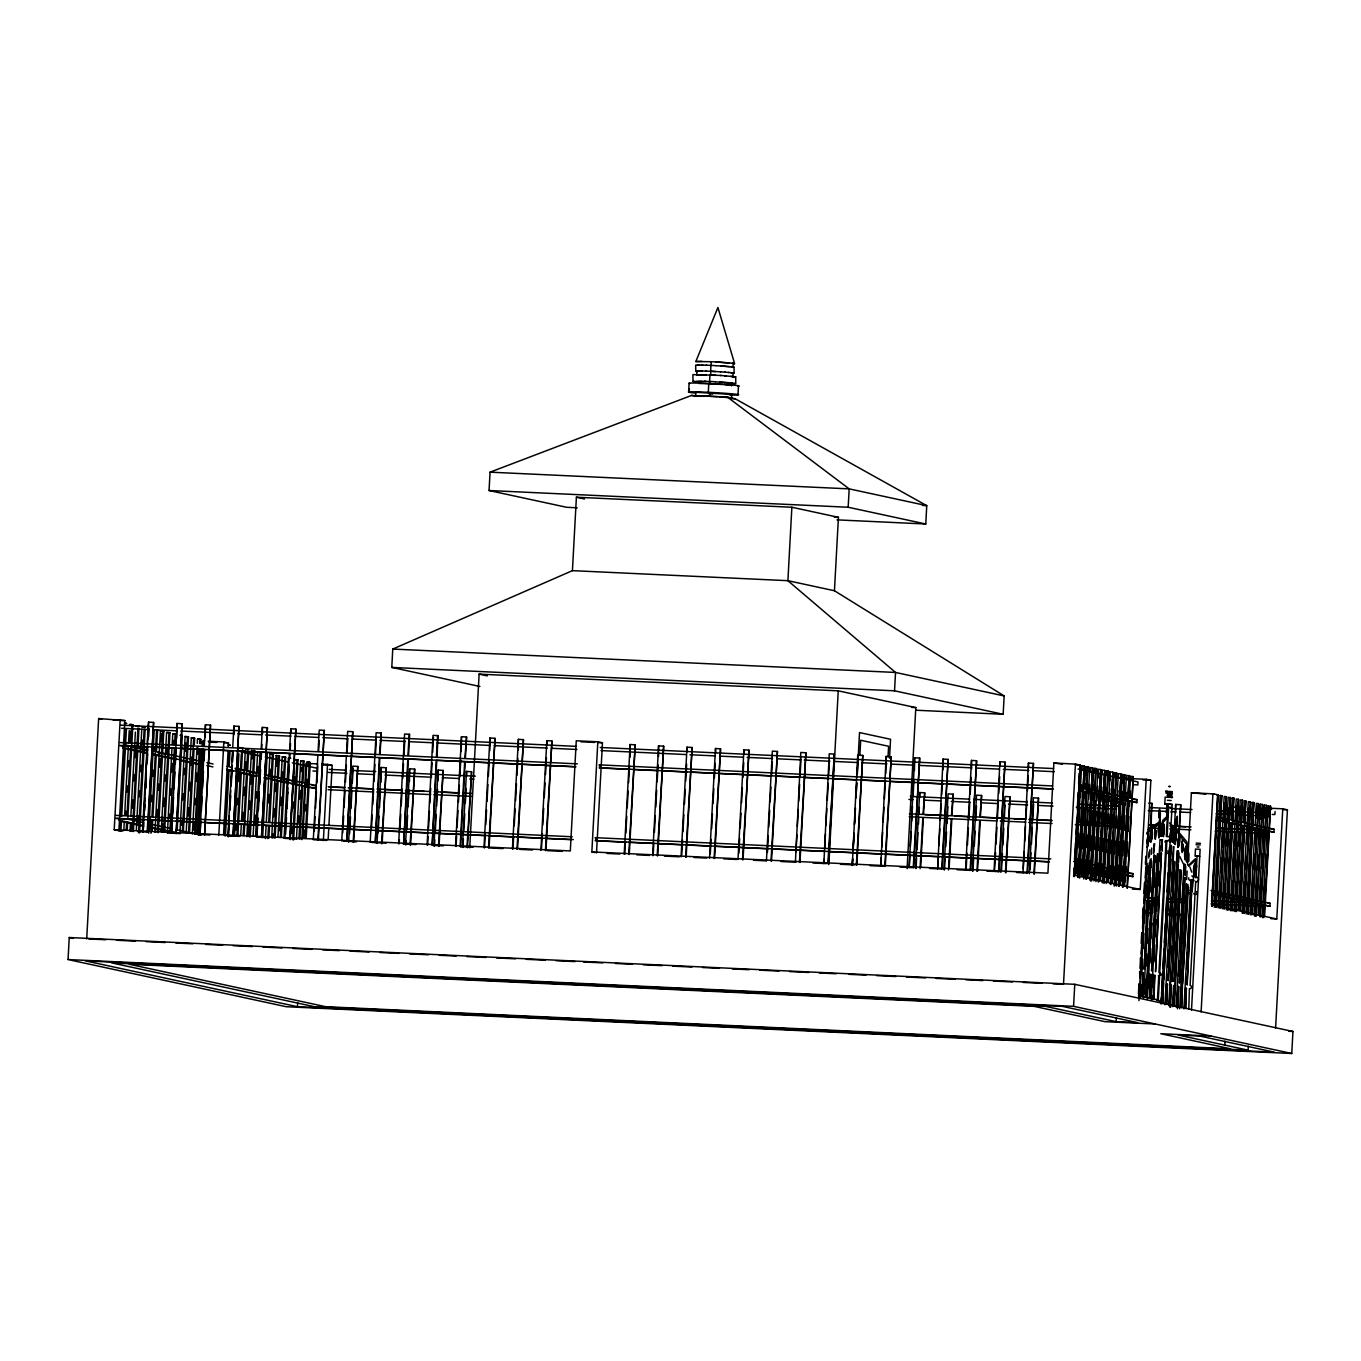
<?xml version="1.0" encoding="UTF-8"?>
<svg xmlns="http://www.w3.org/2000/svg" width="1361" height="1361" viewBox="0 0 1361 1361"><rect width="100%" height="100%" fill="white"/><g stroke="black" fill="none" stroke-linecap="round" stroke-linejoin="round"><path stroke-width="1.5" d="M1187.047 862.245A11.96 2.552 -87.3 0 1 1187.472 855.763L1186.962 841.983L1176.499 829.444L1175.972 825.787A7.86 1.667 -87.3 0 1 1176.227 820.819L1177.299 817.91L1177.265 825.276L1177.35 816.226L1176.159 819.543A12.028 2.569 -87.3 0 0 1175.734 826.042C1174.118 831.112 1180.327 833.442 1179.528 838.274A7.86 1.667 -87.3 0 1 1179.255 843.242L1178.337 846.253L1177.792 844.245M68.05 959.556L69.241 937.525L1074.765 984.309L1292.95 1031.468L1291.759 1053.499L286.235 1006.715L68.05 959.556L1073.574 1006.34L1291.759 1053.499M86.713 938.869L98.638 718.557L124.838 720.564L118.883 830.72L123.119 830.925M118.883 830.72L114.222 829.717L120.193 719.561M119.921 830.788L120.483 820.241M120.721 816.022L124.361 748.55M124.6 744.331L125.399 729.564M120.908 831.01L121.469 820.462M121.707 816.243L125.365 748.754M125.586 744.535L126.386 729.785M123.834 829.904L124.293 821.466M124.634 815.137L128.291 747.665M128.512 743.446L129.21 730.789M125.62 815.358L125.858 811.139M126.879 792.153L127.219 785.841M128.257 766.855L128.597 760.527M129.618 741.541L130.197 731.01M126.199 830.023L126.658 821.585M126.998 815.256L130.656 747.767M130.894 743.548L131.915 724.579L129.55 724.46L132.902 724.784L127.883 817.57M127.202 830.227L127.645 821.789M130.01 831.248L130.469 822.81M130.809 816.481L135.385 732.116M130.996 831.452L131.337 825.123M132.255 808.264L132.715 799.826M133.735 780.84L134.076 774.511M134.994 757.652L135.454 749.213M132.374 831.35L137.971 728.016M133.378 831.571L137.716 751.425M137.937 747.206L138.958 728.237M136.304 830.465L141.782 729.241M137.75 822.248L138.09 815.919M139.111 796.934L139.451 790.605M140.489 771.636L140.829 765.307M141.969 744.212L142.207 739.993M138.55 832.677L144.147 729.36M139.554 832.898L145.151 729.564M142.48 831.792L147.039 747.444M147.277 743.225L148.077 728.475M137.971 831.605L147.686 832.098L153.623 722.436L148.553 722.113L143.143 831.894L143.585 823.456M144.045 815.018L144.964 798.141M145.423 789.703L146.342 772.844M146.784 764.406L147.703 747.529M148.162 739.091L148.553 722.113M144.606 810.918L144.946 804.606M145.865 787.73L146.325 779.292M147.226 762.415L147.686 753.994M148.604 737.118L149.064 728.679M147.158 831.979L153.623 722.436M148.655 833.136L154.252 729.802M149.863 829.138L150.442 818.59M151.36 801.714L151.7 795.385M152.721 776.416L153.061 770.088M154.099 751.102L154.32 746.883M151.02 833.238L151.717 820.598M151.939 816.379L156.617 729.904L157.604 730.125L156.464 751.221M152.126 831.35L152.704 820.802M152.925 816.583L156.243 755.423M154.95 832.354L160.428 731.129L163.779 731.452L162.639 752.548M156.838 815.698L157.196 809.37M158.216 790.401L158.556 784.072M159.475 767.196L159.935 758.757M160.836 741.898L161.296 733.46M157.315 832.473L162.793 731.248L163.779 731.452M158.301 832.677L162.418 756.767M161.227 831.588L166.603 732.473L168.968 732.575L169.955 732.796L164.596 831.911M162.214 831.792L162.674 823.371M163.592 806.495L164.052 798.056M164.97 781.18L165.31 774.868M166.45 753.773L166.671 749.554M163.609 831.69L168.968 732.575M167.403 832.915L171.979 748.567M172.201 744.348L172.779 733.8L175.144 733.919L176.13 734.123L175.569 744.671M169.189 818.369L169.427 814.15M170.448 795.181L170.788 788.853M171.707 771.976L172.166 763.538M173.187 744.569L173.425 740.35M169.785 833.034L174.344 748.669M174.582 744.467L175.144 733.919M170.771 833.238L172.592 799.502M173.17 788.955L174.191 769.986M174.531 763.657L174.769 759.438M174.991 755.219L175.331 748.89M182.085 723.763L176.13 833.425L182.085 723.763L176.998 723.44L171.588 833.204L172.149 822.673M172.609 814.235L173.528 797.359M173.987 788.921L174.888 772.061M175.348 763.623L176.147 748.856M176.726 738.308L176.998 723.44M177.168 830.363L182.306 735.467L181.319 735.246M179.992 831.367L185.13 736.471L188.481 736.794L183.344 831.69M181.319 825.259L181.54 821.04M182.697 799.945L183.037 793.633M184.058 774.647L184.398 768.319M185.317 751.442L185.776 743.021M182.357 831.486L187.495 736.59L188.481 736.794M186.168 832.711L191.306 737.815L194.657 738.138L194.317 744.467M188.073 816.056L188.533 807.617M189.434 790.741L189.894 782.303M190.812 765.443L191.272 757.005M188.533 832.813L193.67 737.917M189.519 833.034L194.096 748.669M192.343 834.038L197.022 747.58M197.26 743.361L197.481 739.142L199.846 739.261L200.833 739.465L200.611 743.684M193.551 830.04L193.908 823.711M194.929 804.725L195.269 798.397M196.188 781.537L196.647 773.099M197.668 754.113L198.008 747.784M194.708 834.157L199.284 749.792M199.625 743.48L199.846 739.261M195.695 834.361L200.271 750.013M197.26 834.174L201.836 749.435M202.074 745.199L202.296 740.962M198.519 835.382L203.197 748.907M203.435 744.688L203.657 740.486L204.643 740.69M204.082 750.064L200.033 834.531L200.713 821.874M204.303 745.845L205.443 724.767L210.53 725.09L204.592 834.752L210.53 725.09M201.292 811.343L202.091 796.576M202.551 788.138L203.452 771.262M204.031 760.731L204.609 750.183M205.29 737.526L205.443 724.767M218.798 835.178L223.85 741.966L208.182 741.235M223.578 834.055L228.053 751.442M228.274 747.206L228.512 742.97L223.85 741.966M224.463 835.688L228.002 770.326M228.24 766.107L229.039 751.34M225.45 835.909L228.988 770.53M229.226 766.311L230.026 751.561M232.527 751.391L227.95 835.739L233.037 836.062L238.975 726.417L233.037 836.062M232.748 747.172L233.888 726.093L238.975 726.417M228.189 836.913L229.329 815.817M229.669 809.489L230.707 790.52M230.928 786.301L232.068 765.205M232.306 760.986L232.748 752.565M228.478 835.858L229.158 823.201M229.856 810.561L230.655 795.794M231.217 785.246L232.016 770.479M232.476 762.041L233.054 751.51M233.956 734.634L233.888 726.093M234.449 836.13L238.907 753.892M235.776 830.023L236.116 823.694M237.137 804.708L237.494 798.38M238.396 781.52L238.856 773.082M236.882 836.249L241.322 753.994M237.852 836.454L241.288 773.184M241.509 768.982L242.649 747.887L241.68 747.665M240.71 835.348L241.288 824.8M241.509 820.581L245.286 751M242.496 820.802L242.956 812.364M243.857 795.487L244.317 787.066M245.235 770.19L245.695 761.752M243.143 835.467L243.704 824.919M243.942 820.7L247.702 751.102M244.112 835.671L247.43 774.528M247.668 770.309L248.689 751.323M246.851 836.675L251.547 750.217M247.957 834.786L248.417 826.348M249.318 809.472L249.778 801.034M250.696 784.174L251.156 775.736M252.057 758.86L252.517 750.421M249.284 836.794L253.963 750.336M250.271 836.998L253.571 775.855M253.809 771.636L254.949 750.54M253.112 835.892L257.688 751.544M254.779 823.456L255.239 815.018M256.157 798.158L256.497 791.83M257.518 772.844L257.875 766.515M255.545 836.011L260.104 751.663M260.972 752.718L256.412 837.066L269.495 837.73M261.21 748.499L262.35 727.403L267.419 727.727L261.482 837.389L267.419 727.727M256.634 834.123L257.552 817.246M257.892 810.918L258.93 791.932M259.271 785.603L260.291 766.634M260.87 756.087L261.091 751.867M257.042 835.076L257.961 818.199M258.42 809.761L259.219 795.011M259.781 784.463L260.58 769.697M261.159 759.149L261.499 752.82M261.72 748.618L261.958 744.399M262.52 733.851L262.35 727.403M261.686 837.338L266.263 752.99L267.249 753.194L266.093 774.29M262.673 837.559L265.871 778.509M265.412 838.546L266.093 825.906M266.331 821.687L269.971 754.198L272.404 754.317L273.391 754.521L269.733 822.01M268.338 802.922L268.798 794.484M269.818 775.498L270.159 769.169M267.828 838.665L268.525 826.008M268.746 821.789L272.404 754.317M268.934 836.777L269.512 826.229M271.673 837.781L276.13 755.525L279.532 755.848L278.393 776.944M272.659 837.985L272.88 833.766M273.799 816.906L274.259 808.468M275.16 791.592L275.62 783.153M276.538 766.294L276.998 757.856M274.088 837.883L278.546 755.644L279.532 755.848M275.075 838.104L278.171 781.163M277.933 836.998L282.271 756.852L284.704 756.971L285.674 757.175L281.336 837.321M279.26 830.873L279.72 822.452M280.621 805.576L281.081 797.138M282.118 778.152L282.459 771.84M280.366 837.1L284.704 756.971M284.075 838.325L288.413 758.179L290.846 758.298M289.417 754.045L284.857 838.393L297.072 839.022M289.655 749.826L290.795 728.73L295.864 729.054L289.927 838.716L295.864 729.054M286.082 819.56L286.542 811.122M287.46 794.246L287.8 787.917M288.838 768.948L289.059 764.729M285.606 834.293L286.525 817.417M286.984 808.978L287.886 792.119M288.345 783.681L289.264 766.804M289.723 758.366L289.944 754.147M290.182 749.928L290.522 743.616M291.084 733.069L290.795 728.73M290.216 839.652L294.571 759.506L297.974 759.846L293.636 839.975M291.543 833.527L291.9 827.216M292.921 808.23L293.261 801.901M294.299 782.932L294.639 776.604M292.649 839.771L296.987 759.625L297.974 759.846M296.477 838.869L300.713 760.85L304.115 761.173L302.976 782.252M298.382 822.214L298.722 815.885M299.641 799.009L300.101 790.571M301.121 771.602L301.359 767.383M298.91 838.988L303.129 760.952M299.896 839.193L302.754 786.471M301.836 839.618L305.97 763.368L310.614 764.372M302.737 838.087L306.854 762.177L309.287 762.279L310.274 762.5L306.157 838.41M303.724 838.308L304.183 829.87M305.221 810.884L305.562 804.555M306.582 785.586L306.923 779.258M305.17 838.206L309.287 762.279M1248.309 1046.15L1248.088 1050.148L1178.252 1035.058L1199.807 1036.061L1274.287 1052.155L297.498 1006.698L297.702 1002.7M317.879 755.355L313.302 839.72L326.759 840.4M318.1 751.153L319.24 730.057L324.326 730.381L318.372 840.043M291.203 783.902L316.177 788.597L316.33 785.654L264.374 774.426M314.289 831.401L315.089 816.634M315.548 808.196L316.45 791.319M316.909 782.898L317.828 766.022M318.627 751.255L319.189 740.707M317.862 839.924L324.326 730.381M323.374 840.622L327.508 764.372L321.638 764.099M328.154 839.516L328.716 828.917M328.954 824.681L332.169 765.375L327.508 764.372M341.747 841.047L346.323 756.682M346.545 752.463L347.684 731.384L352.771 731.708L346.834 841.37L352.771 731.708M342.734 832.711L343.652 815.851M344.095 807.413L345.014 790.537M345.473 782.099L346.392 765.239M347.072 752.582L347.753 739.925M348.603 842.051L352.72 766.124L357.79 766.447L353.69 842.374M349.59 833.732L350.492 816.855M350.951 808.417L351.87 791.541M352.329 783.119L353.128 768.353M353.162 842.255L357.79 766.447M370.192 842.357L376.129 732.711L381.216 733.035L380.076 754.113M371.519 827.709L372.216 815.069M372.778 804.521L373.577 789.754M374.037 781.316L374.955 764.457M375.517 753.909L376.316 739.142M379.838 758.332L375.279 842.68L379.328 758.23M379.549 754.011L381.216 733.035M377.048 843.361L381.165 767.451L386.235 767.774L382.135 843.701M378.154 832.932L379.056 816.073M379.515 807.634L380.434 790.758M380.893 782.32L381.165 767.451M381.607 843.582L386.235 767.774M479.906 686.471L391.781 667.417L392.768 649.061L572.42 570.65L787.9 580.688L834.446 590.742L1004.163 695.93L1003.159 714.287L916.191 710.238M398.654 843.684L404.591 734.021L409.661 734.345L408.521 755.44M399.164 843.803L399.402 839.584M399.964 829.036L400.763 814.269M401.223 805.848L402.141 788.972M402.72 778.424L403.519 763.657M403.962 755.236L404.761 740.469M407.773 759.54L403.724 844.007L408.3 759.659M407.994 755.321L409.134 734.242M405.493 844.688L409.61 768.778L414.697 769.101L410.58 845.011M406.02 844.807L406.259 840.588M406.82 830.04L407.619 815.29M408.079 806.852L408.998 789.975M409.457 781.537L409.61 768.778M410.052 844.909L414.697 769.101M427.099 845.011L433.036 735.348L438.106 735.672L436.966 756.767M427.626 845.13L428.069 836.692M428.528 828.254L429.447 811.377M429.906 802.939L430.705 788.189M431.267 777.641L432.066 762.875M432.645 752.344L433.444 737.577M436.218 760.867L432.169 845.334L436.745 760.986M436.439 756.648L437.596 735.569M433.955 846.015L438.055 770.105L443.142 770.428L439.025 846.338M434.482 846.134L434.822 839.805M435.282 831.367L436.183 814.49M436.643 806.069L437.561 789.193M438.021 780.755L438.055 770.105M438.497 846.236L443.142 770.428M455.544 846.338L461.481 736.675L466.568 736.999L465.411 758.094M456.071 846.44L456.633 835.909M457.092 827.471L458.011 810.595M458.47 802.156L459.389 785.297M459.831 776.859L460.75 759.982M461.209 751.544L461.481 736.675M460.103 846.542L464.662 762.194M464.901 757.975L466.568 736.999M460.613 846.661L465.19 762.313M462.4 847.342L466.517 771.415L471.586 771.755L467.469 847.665M462.927 847.461L463.386 839.022M463.829 830.584L464.747 813.708M465.326 803.16L466.125 788.41M466.806 775.753L466.517 771.415M466.959 847.546L471.586 771.755M469.715 847.818L479.123 674.12L838.24 690.827L915.817 707.601L907.106 868.59M577.217 507.789L566.652 507.296L489.058 490.521L490.062 472.165L691.541 395.439L727.455 397.106L735.212 398.79L926.756 505.646L925.769 524.002L837.049 519.868M483.989 847.665L489.926 738.002L495.013 738.325L493.873 759.404M484.516 847.767L485.196 835.127M485.775 824.579L486.575 809.812M487.034 801.374L487.936 784.514M488.395 776.076L489.194 761.309M489.773 750.762L489.926 738.002M488.548 847.869L495.013 738.325M489.075 847.988L493.635 763.623M512.434 848.975L518.388 739.329L523.458 739.652L522.318 760.731M512.961 849.094L513.658 836.437M514.22 825.906L515.139 809.029M515.598 800.591L516.5 783.715M516.959 775.294L517.878 758.417M518.337 749.979L518.388 739.329M516.993 849.196L523.458 739.652M517.52 849.315L522.08 764.95M540.895 850.302L546.833 740.639L551.903 740.979L550.763 762.058M541.525 848.311L542.324 833.544M542.784 825.106L543.702 808.247M544.264 797.699L545.063 782.932M545.523 774.494L546.441 757.635M547.122 744.977L546.833 740.639M545.438 850.523L551.903 740.979M545.965 850.625L550.542 766.277M572.42 570.65L576.401 497.224L791.864 507.245L838.427 517.316L834.446 590.742M594.944 852.615L591.848 851.935L597.819 741.796L576.264 740.792L570.31 850.931L114.222 829.717M625.754 842.187L596.101 840.809L595.352 837.678L1050.76 858.876M629.701 769.356L600.031 767.978L599.299 764.865L1052.58 785.943M596.509 852.939L602.464 742.8L597.819 741.796M624.189 854.181L630.126 744.518L635.196 744.841L629.258 854.504M624.716 854.3L625.397 841.642M625.856 833.204L626.775 816.328M627.217 807.907L628.136 791.03M628.595 782.592L629.514 765.716M629.973 757.294L630.126 744.518M628.748 854.385L635.196 744.841M652.634 855.508L658.571 745.845L663.658 746.168L657.72 855.831M653.161 855.627L653.841 842.969M654.42 832.422L655.321 815.545M655.781 807.107L656.7 790.248M657.159 781.809L658.078 764.933M658.52 756.495L658.571 745.845M657.193 855.712L663.658 746.168M688.615 392.053L689.091 383.241M689.159 392.308L689.346 388.787M694.91 381.726L693.004 381.437L692.902 374.615L721.16 375.449M697.478 371.519L695.76 371.264L695.675 365.19L699.605 365.088M691.541 395.439L695.42 396.272L696.083 392.291L731.929 394.469L729.02 394.622M681.078 856.835L687.016 747.172L692.103 747.495L686.165 857.158M681.725 854.827L682.524 840.077M682.984 831.639L683.885 814.763M684.464 804.215L685.264 789.465M685.723 781.027L686.642 764.15M687.322 751.493L687.016 747.172M708.298 392.308L708.775 383.496M695.42 396.272L709.506 396.272L709.693 392.597M698.618 383.445L710.17 383.785L710.289 381.59L704.283 381.216M710.646 374.973L710.85 371.298L720.667 371.825M685.638 857.039L692.103 747.495M731.725 398.144L731.538 394.282M731.538 385.775L732.133 383.258L730.517 383.019M732.881 376.844L733.086 373.169M733.205 373.356L734.106 373.22L734.021 367.147L720.667 365.956M709.54 858.145L715.478 748.499L720.547 748.822L714.61 858.485M732.371 383.819L735.808 383.632L735.689 376.793L724.494 375.806M710.289 854.045L711.088 839.295M711.65 828.747L712.449 813.98M713.028 803.432L713.827 788.682M714.389 778.135L715.188 763.368M715.767 752.82L715.478 748.499M738.002 394.571L738.479 385.758M714.083 858.366L720.547 748.822M737.985 859.471L743.923 749.809L748.992 750.149L743.055 859.795M738.853 853.262L739.652 838.495M740.214 827.964L741.013 813.197M741.592 802.65L742.391 787.883M742.953 777.352L743.752 762.585M744.212 754.147L743.923 749.809M742.528 859.693L748.992 750.149M766.43 860.798L772.367 751.136L777.437 751.459L771.5 861.122M767.417 852.479L768.319 835.603M768.778 827.165L769.697 810.305M770.156 801.867L770.955 787.1M771.636 774.443L772.316 761.803M770.989 861.02L777.437 751.459M791.864 507.245L787.9 580.688L895.538 672.453L1004.163 695.93M799.962 862.449L805.899 752.786L800.812 752.463L795.402 862.245M795.981 851.697L796.883 834.82M797.342 826.382L798.261 809.523M798.72 801.085L799.622 784.208M800.081 775.77L801 758.911M799.434 862.33L805.899 752.786M828.407 863.776L834.344 754.113L829.257 753.79L823.847 863.554L824.085 859.335M824.647 848.805L825.446 834.038M825.906 825.6L826.825 808.723M827.284 800.302L828.186 783.426M828.645 774.987L829.444 760.221M827.879 863.657L834.344 754.113M828.832 864.524L838.24 690.827M925.769 524.002L848.175 507.245L849.179 488.871L727.455 397.106M856.852 865.103L862.789 755.44L857.719 755.117L852.292 864.881L852.632 858.553M853.211 848.005L854.01 833.255M854.47 824.817L855.389 807.941M855.95 797.41L856.75 782.643M857.209 774.205L858.128 757.328M852.326 865.511L852.666 859.182M853.245 848.635L854.045 833.868M854.606 823.32L855.406 808.536M855.984 797.988L856.784 783.221M857.243 774.783L859.523 732.575L890.553 739.278L889.533 758.264M859.88 755.032L860.679 740.248L888.614 746.287L888.035 756.852M856.324 864.984L862.789 755.44M885.296 866.413L891.234 756.767L886.164 756.427L880.754 866.208L881.196 857.77M881.775 847.222L882.574 832.473M883.153 821.925L883.952 807.158M884.395 798.72L885.313 781.86M885.773 773.422L886.164 756.427M1003.159 714.287L894.534 690.81L895.538 672.453L392.768 649.061M913.741 867.74L919.679 758.077L914.609 757.754L909.199 867.535L909.88 854.878M910.339 846.44L911.138 831.673M911.7 821.142L912.499 806.375M913.078 795.828L913.877 781.061M914.456 770.53L914.609 757.754M915.528 868.42L919.645 792.51L924.714 792.834L923.575 813.912M916.055 868.539L916.616 857.991M917.076 849.553L917.995 832.694M918.454 824.256L918.794 817.927M919.015 813.708L919.355 807.379M919.934 796.831L919.645 792.51M920.07 868.641L922.826 818.029M923.047 813.81L924.714 792.834M920.716 866.634L923.336 818.131M929.546 868.437L942.271 869.033L948.141 759.404L943.054 759.081L937.644 868.862L938.324 856.205M938.903 845.657L939.822 828.781M940.264 820.36L941.183 803.483M941.642 795.045L942.441 780.278M943.003 769.748L943.054 759.081M941.676 868.947L948.141 759.404M943.973 869.747L948.09 793.837L953.159 794.161L952.019 815.239M944.5 869.866L945.18 857.209M945.759 846.661L946.558 831.894M947.018 823.473L947.919 806.597M948.532 869.951L951.271 819.339M951.492 815.137L953.159 794.161M949.161 867.961L951.798 819.458M965.561 870.07L971.499 760.408L976.586 760.731L970.648 870.394L957.123 869.73M966.208 868.063L967.008 853.313M967.467 844.875L968.369 827.998M968.828 819.56L969.747 802.701M970.206 794.263L971.125 777.386M971.567 768.948L971.499 760.408M970.121 870.274L976.586 760.731M972.417 871.074L976.535 795.147L981.604 795.47L980.464 816.566M972.945 871.176L973.625 858.536M974.323 845.879L975.122 831.112M975.684 820.581L976.483 805.814M976.977 871.278L979.716 820.666M979.937 816.447L981.604 795.47M977.504 871.397L980.243 820.785M1005.03 762.058L999.961 761.735L994.023 871.397L999.093 871.72L1005.03 762.058L998.566 871.601M994.653 869.39L995.572 852.53M996.031 844.092L996.933 827.216M997.392 818.778L998.311 801.918M998.77 793.48L999.672 776.604M1000.25 766.056L999.961 761.735M1000.862 872.401L1004.979 796.474L1010.066 796.797L1008.909 817.893M1001.509 870.394L1002.428 853.534M1002.887 845.096L1003.789 828.22M1004.367 817.672L1005.047 805.031M1005.422 872.605L1010.066 796.797M1005.949 872.724L1008.688 822.112M1016.514 872.486L1027.538 873.03L1033.475 763.385L1028.406 763.062L1022.996 872.826M1023.217 868.607L1024.135 851.731M1024.697 841.2L1025.496 826.433M1025.956 817.995L1026.874 801.119M1027.436 790.588L1028.236 775.821M1028.695 767.383L1028.406 763.062M1027.011 872.928L1033.475 763.385M1029.324 873.711L1033.424 797.801L1038.511 798.124L1037.371 819.22M1030.073 869.611L1030.992 852.752M1031.434 844.313L1032.353 827.437M1032.812 818.999L1033.611 804.232M1033.867 873.932L1038.511 798.124M1034.394 874.051L1037.133 823.439M1075.581 764.116L1053.89 763.011L1047.919 873.167L591.848 851.935M1073.625 876.484L1074.084 868.063M1074.527 859.659L1075.445 842.833M1075.905 834.412L1076.806 817.587M1077.266 809.166L1078.184 792.34M1078.627 783.936L1079.205 773.422M1074.271 876.62L1080.311 765.137L1075.445 764.014L1063.502 984.326L1052.887 983.816M1075.717 875.157L1081.638 765.784L1084.377 766.022L1078.354 877.505M1076.483 873.201L1077.283 858.468M1077.844 847.954L1078.644 833.238M1079.205 822.725L1080.005 807.992M1080.583 797.478L1081.263 784.855M1082.063 770.139L1081.638 765.784M1077.691 877.369L1084.377 766.022M1079.664 878.151L1084.343 791.898M1084.564 787.696L1085.704 766.668L1087.813 766.77L1082.539 876.28M1080.549 874.085L1081.349 859.352M1081.91 848.839L1082.71 834.106M1083.288 823.592L1084.088 808.876M1084.649 798.363L1084.989 792.051M1085.227 787.832L1085.449 783.63M1085.908 775.226L1085.704 766.668M1073.574 1006.34L1074.765 984.309M1081.876 876.144L1087.813 766.77M1083.747 879.019L1089.787 767.553L1092.526 767.791L1086.486 879.257M1084.632 874.953L1085.415 860.237M1086.112 847.614L1086.793 834.991M1087.354 824.477L1088.154 809.761M1088.732 799.23L1089.515 784.514M1090.212 771.891L1089.787 767.553M1085.84 879.121L1092.526 767.791M1086.095 878.474L1086.435 872.146M1086.793 865.817L1087.694 848.958M1088.154 840.52L1089.072 823.643M1089.532 815.205L1090.859 800.557M1087.932 877.794L1093.853 768.421L1095.945 768.523L1090.535 880.788M1088.817 873.728L1089.498 861.122M1090.059 850.591L1090.859 835.875M1091.539 823.252L1092.22 810.629M1092.798 800.115L1093.138 793.803M1093.359 789.601L1093.598 785.399M1094.278 772.776L1093.853 768.421M1089.906 880.006L1095.945 768.523M1091.063 880.907L1091.743 868.25M1091.981 864.031L1094.873 800.659M1091.896 880.788L1097.919 769.305L1100.675 769.543L1094.754 878.917M1092.764 876.722L1093.223 868.301M1094.244 849.366L1094.942 836.76M1095.503 826.229L1096.303 811.513M1096.864 801L1097.204 794.688M1097.442 790.486L1097.664 786.267M1098.123 777.863L1097.919 769.305M1093.989 880.89L1100.675 769.543M1095.962 881.673L1102.002 770.19L1104.741 770.428L1098.718 881.911M1096.949 875.497L1097.647 862.874M1098.327 850.251L1099.007 837.627M1099.688 825.021L1100.368 812.398M1100.947 801.884L1101.747 787.151M1102.427 774.528L1102.002 770.19M1098.055 881.758L1104.741 770.428M1100.147 880.448L1106.068 771.058L1108.177 771.16L1102.784 882.779M1101.032 876.382L1101.712 863.759M1102.393 851.135L1103.073 838.512M1103.754 825.889L1104.452 813.266M1105.013 802.752L1105.353 796.44M1105.591 792.238L1105.812 788.036M1106.493 775.413L1106.068 771.058M1102.138 882.643L1108.177 771.16M1104.111 883.425L1110.151 771.942L1112.89 772.18L1106.969 881.554M1105.098 877.25L1105.438 870.938M1106.476 852.02L1107.156 839.397M1107.718 828.883L1108.517 814.15M1109.198 801.527L1109.436 797.325M1109.657 793.123L1109.878 788.921M1110.338 780.499L1110.151 771.942M1106.204 883.527L1112.89 772.18M1108.296 882.2L1114.217 772.827L1116.309 772.929L1110.933 884.548M1109.181 878.134L1109.861 865.511M1110.542 852.888L1111.222 840.281M1111.903 827.658L1112.583 815.035M1113.162 804.521L1113.961 789.788M1114.642 777.165L1114.217 772.827M1110.27 884.395L1116.309 772.929M1112.362 883.085L1118.283 773.711L1121.039 773.95L1114.999 885.416M1113.247 879.019L1113.927 866.396M1114.608 853.772L1115.288 841.149M1115.986 828.543L1116.666 815.919M1117.347 803.296L1117.568 799.094M1117.806 794.875L1118.027 790.673M1118.708 778.05L1118.283 773.711M1114.2 886.13L1121.039 773.95M1116.326 886.062L1122.366 774.579L1124.458 774.681L1119.082 886.3M1117.313 879.904L1117.653 873.592M1117.891 869.373L1118.113 865.171M1118.691 854.657L1119.371 842.034M1120.052 829.41L1120.732 816.787M1121.413 804.181L1122.11 791.558M1122.553 783.136L1122.366 774.579M1118.419 886.164L1124.458 774.681M1118.81 886.334L1120.528 854.555M1120.749 850.319L1121.906 829.138M1122.127 824.902L1123.284 803.722M1123.625 797.359L1124.424 782.541M1120.511 884.837L1126.432 775.464L1129.188 775.702L1123.148 887.185M1121.396 880.771L1122.196 866.055M1122.757 855.542L1123.557 840.809M1124.118 830.295L1124.918 815.579M1125.496 805.049L1126.176 792.442M1126.857 779.819L1126.432 775.464M1122.502 887.049L1129.188 775.702M297.498 1006.698L85.522 960.9L1062.312 1006.357L1137.728 1022.638L1116.19 1021.652L1116.394 1017.637M1124.577 885.722L1129.137 801.595M1129.375 797.376L1130.515 776.348L1133.254 776.587L1127.214 888.07L1133.254 776.587M1125.462 881.656L1126.262 866.94M1126.84 856.409L1127.623 841.693M1128.201 831.18L1129.001 816.447M1129.562 805.933L1129.8 801.731M1130.021 797.529L1130.362 791.217M1130.94 780.687L1130.515 776.348M1075.547 864.864L1132.862 876.654L1133.033 873.677L1075.19 861.173M1079.545 790.843L1136.877 802.616L1137.03 799.639L1079.188 787.134M1132.403 889.09L1140.229 889.465L1146.2 779.309L1124.645 778.305L1127.759 778.968M1138.442 993.751L1138.987 983.731M1140.382 957.957L1140.365 968.522L1140.926 957.974M1141.164 943.36L1141.726 932.914M1142.525 918.318L1143.087 907.872M1143.886 893.258L1144.448 882.83M1145.452 864.354L1145.877 856.29M1138.885 995.878L1139.531 983.85M1139.855 977.844L1139.633 971.703M1141.164 953.755L1142.304 932.676M1142.525 928.457L1143.682 907.379M1143.903 903.16L1145.043 882.081M1145.264 877.862L1145.843 867.331M1146.455 855.916L1145.537 862.585M1138.919 1000.607L1150.862 780.312L1146.2 779.309M1139.872 997.069L1147.119 863.299M1140.518 997.205L1141.198 984.462M1141.777 973.847L1142.577 958.995M1143.155 948.379L1143.972 933.51M1144.533 922.894L1145.23 910.152M1145.911 897.409L1146.608 884.684M1147.187 874.068L1147.646 865.562M1148.803 858.145L1149.143 851.816M1149.722 841.268L1151.78 803.313L1151.151 824.511M1146.591 908.859L1147.051 900.421M1147.952 883.561L1148.65 870.904M1149.45 856.137L1149.79 849.808M1155.2 839.074L1154.587 835.45A11.603 2.467 -87.3 0 1 1154.996 827.828C1155.71 824.817 1150.504 829.41 1152.291 831.469A11.603 2.467 -87.3 0 1 1151.865 839.091L1150.674 842.357L1150.93 828.73M1142.015 996.558L1143.325 972.503L1142.662 996.694M1149.262 862.806L1144.142 969.338L1150.079 859.88M1143.597 997.885L1151.151 858.57M1151.372 854.351L1151.712 848.005M1144.431 993.802L1145.23 979.018M1145.911 966.361L1146.608 953.687M1147.17 943.139L1147.969 928.355M1148.667 915.698L1149.347 903.023M1149.926 892.476L1150.726 877.692M1151.287 867.144L1151.627 860.815M1145.758 997.358L1154.009 856.239M1154.077 843.701L1153.55 853.347L1154.689 843.735M1146.353 997.494L1154.094 854.538M1147.408 998.719L1155.149 855.848M1148.531 988.341L1149.33 973.625M1149.892 963.129L1150.691 948.413M1151.27 937.916L1152.069 923.2M1152.631 912.704L1153.43 897.988M1153.992 887.491L1154.791 872.775M1155.353 862.279L1155.71 855.967M1149.569 998.174L1150.862 974.136L1150.113 998.293M1157.939 853.976L1151.593 970.954L1157.377 853.857M1151.338 999.569L1159.997 839.601M1151.899 999.689L1152.121 995.469M1152.58 987.065L1153.26 974.425M1153.941 961.802L1154.86 944.959M1155.319 936.538L1156.221 919.713M1156.68 911.292L1157.479 896.559M1158.058 886.028L1158.84 871.295M1159.419 860.781L1160.218 846.049M1153.499 999.025L1154.791 974.986L1154.043 999.144M1162.056 851.391L1162.124 839.703L1162.141 849.723M1165.816 804.181L1164.778 804.079L1165.169 797.138L1172.553 797.495L1171.413 797.478M1158.755 975.837L1157.462 999.893L1156.51 999.927M1158.943 972.537L1166.088 840.452M1166.309 836.403L1168.061 804.181L1172.161 804.436L1161.086 1003.669M1158.228 1000.896L1166.87 841.064L1170.324 839.159L1169.099 836.845M1167.109 836.862L1168.691 807.413L1171.43 807.6L1167.177 807.362M1161.018 1003.942L1161.358 997.596M1161.579 993.36L1162.617 974.323M1162.957 967.977L1163.995 948.94M1164.335 942.595L1165.356 923.575M1165.714 917.229L1166.734 898.192M1167.075 891.846L1168.112 872.809M1168.453 866.464L1169.49 847.427M1162.362 1003.482L1170.732 859.063M1170.29 857.141L1170.919 845.368M1162.923 1003.601L1163.468 983.084M1171.481 845.487L1163.655 979.716M1164.948 1004.809L1173.386 846.593M1173.624 842.374L1175.666 804.419L1180.753 804.742L1178.473 846.916M1170.256 914.184L1171.175 897.324M1171.634 888.886L1172.536 872.01M1172.995 863.572L1173.914 846.712M1174.373 838.274L1175.172 823.507M1175.734 812.959L1175.666 804.419M1165.628 1002.819L1165.85 998.617M1166.19 992.288L1166.649 983.85M1166.887 979.631L1167.109 975.412M1167.568 966.973L1168.487 950.114M1168.929 941.676L1169.848 924.799M1170.307 916.361L1171.226 899.502M1171.668 891.064L1172.587 874.187M1173.046 865.749L1172.723 861.411L1174.594 861.598L1168.146 980.686L1174.577 861.938M1166.309 1004.333L1167.415 983.935L1166.87 1004.452M1168.725 1005.592L1177.112 850.778M1169.337 1005.728L1169.916 995.129M1170.375 986.64L1171.175 971.788M1171.753 961.189L1172.553 946.354M1173.012 937.865L1173.931 920.904M1174.407 912.176L1175.309 895.317M1175.768 886.964L1176.687 870.002M1177.146 861.564L1177.724 850.914M1177.945 846.814L1180.753 804.742M1169.967 1007.191L1171.192 984.752L1170.579 1007.327M1177.741 863.708L1171.974 981.519L1178.32 864.49M1178.439 850.846L1178.405 862.755L1178.932 852.939M1172.433 1006.46L1173.573 985.483M1173.794 981.281L1179.817 870.104L1181.144 870.155L1173.794 1005.949M1173.08 1006.596L1173.88 991.914M1174.441 981.434L1175.36 964.643M1175.802 956.256L1176.602 941.574M1177.163 931.077L1178.082 914.303M1178.541 905.899L1179.324 891.217M1179.902 880.72L1179.817 870.104M1174.441 1006.085L1181.11 870.768M1176.227 1007.242L1184.002 863.64M1177.129 1001.101L1177.928 986.419M1178.49 975.922L1179.289 961.223M1179.851 950.727L1180.77 933.935M1181.212 925.548L1182.011 910.849M1182.59 900.353L1183.492 883.561M1184.172 870.972L1184.512 864.677M1177.469 1008.807L1178.694 986.368L1178.133 1006.885M1185.295 864.422L1185.261 875.412L1185.737 866.515M1185.159 877.216L1179.426 983.118L1184.563 877.845L1185.074 879.019M1179.681 1008.79L1186.452 883.799M1186.673 879.563L1187.132 871.091M1213.706 793.922L1191.385 792.714L1187.541 864.933M1181.382 993.309L1182.063 980.583M1182.641 969.985L1183.441 955.133M1184.019 944.534L1184.819 929.682M1185.397 919.083L1186.197 904.231M1186.775 893.633L1186.622 883.833M1181.246 1007.565L1187.915 884.463M1181.926 1007.701L1182.352 987.167M1183.917 1008.909L1190.892 880.074L1192.78 880.244L1192.219 890.621L1192.78 880.244M1184.597 1006.919L1184.819 1002.683M1185.278 994.245L1185.618 987.899M1185.856 983.68L1186.197 977.334M1186.656 968.896L1187.558 952.002M1188.017 943.547L1188.936 926.654M1189.276 920.308L1190.314 901.305M1191.113 886.521L1190.892 880.074M1185.278 1008.433L1186.384 988.035L1185.822 1008.552M1195.57 856.103L1199.756 856.358L1195.094 856.12L1195.468 849.043L1200.13 849.281L1191.504 1010.168M1188.799 1009.199L1189.395 988.596M1190.092 985.432L1195.724 881.333M1195.911 877.896L1197.085 856.154M1201.117 1011.903L1212.923 793.718L1218.367 794.926L1212.328 906.409M1211.681 906.273L1217.721 794.79L1211.613 904.878L1276.788 918.964L1282.76 808.808L1263.178 807.907M1214.25 904.963L1220.171 795.59L1221.736 795.658L1216.343 907.277M1215.339 896.695L1216.036 884.072M1216.717 871.448L1217.397 858.825M1218.078 846.202L1218.758 833.578M1219.558 818.863L1220.137 808.349M1221.736 795.658L1215.696 907.141L1214.131 907.072M1218.146 907.94L1224.185 796.457L1226.397 796.661L1220.358 908.144M1219.354 897.562L1220.154 882.83M1220.732 872.316L1221.532 857.583M1222.093 847.069L1222.893 832.354M1223.692 817.621L1224.492 802.905M1219.711 908.008L1226.397 796.661M1222.161 908.808L1228.2 797.325L1230.412 797.529L1224.373 909.012M1223.369 898.43L1224.168 883.697M1224.849 871.074L1225.546 858.451M1226.227 845.844L1226.907 833.221M1227.588 820.598L1228.268 807.975M1223.726 908.876L1230.412 797.529M1226.295 907.566L1230.854 823.422M1231.076 819.22L1232.215 798.192L1233.781 798.261L1228.388 909.88L1226.176 909.675M1227.775 895.64L1228.303 882.455M1229.034 872.435L1229.663 857.226M1230.242 846.712L1231.042 831.979M1231.875 819.713L1232.403 806.75M1227.741 909.743L1233.781 798.261M1230.191 910.543L1236.23 799.06L1238.442 799.264L1232.403 910.747M1230.837 910.679L1231.059 906.46M1231.756 893.854L1232.437 881.23M1232.998 870.717L1233.798 855.984M1234.376 845.47L1235.056 832.847M1235.737 820.224L1236.537 805.508M1231.756 910.611L1238.442 799.264M1232.505 902.292L1233.423 885.416M1233.764 879.087L1234.784 860.118M1235.142 853.789L1236.162 834.803M1236.503 828.475L1237.302 813.725M1224.815 1045.112L1225.019 1041.114M1234.206 911.411L1240.245 799.928L1242.457 800.132L1236.417 911.615M1235.771 894.721L1236.451 882.098M1237.132 869.475L1237.812 856.852M1238.391 846.338L1239.173 831.622M1239.871 818.999L1240.552 806.375M1235.771 911.479L1242.457 800.132M1238.34 910.169L1242.899 826.025M1243.12 821.823L1244.26 800.795L1245.825 800.863L1240.552 910.373M1238.986 910.305L1239.208 906.103M1239.786 895.589L1240.569 880.856M1241.147 870.342L1241.947 855.627M1242.508 845.096L1243.308 830.38M1243.886 819.866L1244.566 807.243M1239.905 910.237L1245.825 800.863M1242.236 913.146L1248.275 801.663L1250.487 801.867L1244.447 913.35M1242.882 913.282L1243.222 906.97M1243.903 894.347L1244.583 881.724M1245.281 869.101L1245.961 856.494M1246.642 843.871L1247.561 827.046M1247.901 820.734L1248.581 808.111M1243.801 913.214L1250.487 801.867M1246.251 914.014L1252.29 802.531L1253.855 802.599L1248.462 914.218M1247.016 912.04L1247.578 901.526M1247.918 895.215L1248.717 880.499M1249.296 869.968L1250.096 855.252M1250.657 844.739L1251.457 830.006M1252.018 819.492L1252.818 804.776M1247.816 914.082L1253.855 802.599M1250.266 914.881L1254.944 828.628M1255.165 824.426L1256.305 803.398L1258.517 803.602L1252.596 912.976M1251.031 912.908L1251.491 904.504M1252.052 893.973L1252.852 879.257M1253.413 868.743L1254.213 854.01M1254.791 843.497L1255.471 830.873M1256.152 818.25L1256.832 805.644M1251.831 914.949L1258.517 803.602M1254.281 915.749L1260.32 804.266L1262.532 804.47L1256.492 915.953M1254.927 915.885L1255.505 905.371M1256.186 892.748L1256.866 880.125M1257.428 869.611L1258.227 854.878M1258.908 842.255L1259.605 829.649M1260.167 819.118L1260.32 804.266M1255.352 915.851L1255.71 909.488M1256.628 892.544L1257.19 881.945M1257.887 869.237L1258.466 858.655M1259.265 843.82L1259.827 833.221M1260.643 818.403L1260.984 812.041M1255.846 915.817L1262.532 804.47M1258.415 914.507L1264.335 805.134L1266.547 805.338L1260.507 916.821M1259.061 914.643L1259.623 904.129M1260.201 893.616L1261.001 878.883M1261.562 868.369L1262.362 853.653M1262.923 843.122L1263.62 830.516M1264.301 817.893L1264.335 805.134M1259.861 916.685L1266.547 805.338M1262.31 917.484L1268.35 806.001L1270.562 806.205L1264.641 915.579M1262.957 917.62L1263.637 904.997M1264.216 894.483L1265.015 879.75M1265.696 867.127L1266.376 854.521M1266.955 843.99L1267.635 831.384M1268.435 816.651L1268.35 806.001M1263.876 917.552L1270.562 806.205M1212.226 894.245L1269.915 906.256L1270.085 903.279L1211.018 890.519M1216.241 820.207L1273.93 832.217L1274.083 829.24L1217.057 816.923M1275.053 811.564L1274.883 814.541L1272.195 814.422M1275.597 1028.014L1287.421 809.812L1282.76 808.808M1147.969 829.512L1158.943 822.197L1159.844 818.914A7.622 1.616 -87.3 0 0 1160.116 814.031L1159.538 810.765L1158.772 817.961L1159.504 809.149L1160.321 812.84A11.654 2.484 -87.3 0 1 1160.048 819.254C1161.324 824.324 1154.638 824.749 1155.064 829.393A7.622 1.616 -87.3 0 0 1154.791 834.276L1155.37 837.542L1156.118 830.346L1155.404 839.142M1196.302 873.456L1195.553 877.182M733.392 367.3C731.282 365.939 735.62 362.298 733.732 363.812M1172.553 842.034L1173.182 837.968L1173.352 842.833M1160.593 836.386L1161.273 831.758L1161.443 835.943M1147.731 846.797L1148.429 842.357A10.548 2.246 -87.3 0 0 1148.633 838.121L1148.072 834.089L1146.949 843.684L1147.901 835.654L1148.361 838.393A8.353 1.769 -87.3 0 1 1148.191 841.898L1147.323 846.27A4.883 1.038 -87.3 0 1 1146.728 846.899M1163.502 836.709L1164.216 832.251A10.548 2.246 -87.3 0 0 1164.421 828.015L1163.842 823.983L1162.736 833.578L1163.689 825.566L1164.131 828.305A8.353 1.769 -87.3 0 1 1163.961 831.809L1163.111 836.164M1146.625 833.817L1147.085 832.32M1175.121 844.552L1176.125 839.074A10.888 2.314 -87.3 0 0 1176.346 834.752L1175.768 830.652L1174.645 840.418L1175.598 832.251L1176.057 835.042A8.625 1.837 -87.3 0 1 1175.87 838.614L1175.019 843.054A4.849 1.038 -87.3 0 1 1174.407 843.701L1173.607 835.008L1175.734 827.913M706.189 365.19L711.174 365.428L711.157 361.72L695.845 361.516L717.91 307.501L734.634 363.676M1171.974 841.898L1173.131 834.276L1172.263 826.739A6.38 1.361 -87.3 0 0 1171.566 826.586L1169.592 822.827M1186.06 861.122L1188.663 852.445L1188.561 861.496L1188.595 854.113L1187.541 857.022A7.86 1.667 -87.3 0 0 1187.268 862.006M1188.357 865.443L1195.349 858.723L1196.71 867.076M1188.612 866.242L1194.839 860.713A6.38 1.361 -87.3 0 1 1195.536 860.867L1196.37 869.747L1194.686 876.552A4.849 1.038 -87.3 0 1 1194.175 875.65L1193.801 870.955A8.625 1.837 -87.3 0 1 1194.005 867.399L1194.754 864.864L1194.822 873.252L1194.771 863.231L1193.767 866.991A10.888 2.314 -87.3 0 0 1193.512 871.295L1193.903 877.079M1150.317 841.557L1150.777 833.459L1150.896 840.809L1151.797 837.849A7.622 1.616 -87.3 0 0 1152.052 832.966L1151.525 829.376L1148.259 831.639A6.448 1.378 -87.3 0 0 1148.038 831.401M1167.109 853.483L1168.401 852.53L1167.806 850.88M1160.048 819.254L1161.46 827.845L1162.923 820.19L1166.615 816.804L1167.415 813.64A7.622 1.616 -87.3 0 0 1167.67 808.757L1167.109 805.491L1166.343 812.687L1167.075 803.875L1167.891 807.566A11.603 2.467 -87.3 0 1 1167.466 815.188L1167.449 815.324A6.073 1.293 -87.3 0 1 1167.057 817.451L1164.029 821.534A6.448 1.378 -87.3 0 0 1163.349 821.381L1161.579 829.564L1162.175 836.437M1171.804 824.681C1176.687 832.286 1169.745 839.839 1175.734 826.042M1200.402 843.31L1196.166 843.105M1200.317 844.943L1196.064 844.739M733.12 363.778C735.195 363.387 729.462 362.894 734.225 363.472M695.862 361.516L702.055 361.38M697.564 365.122L697.087 365.428M697.24 371.009L696.577 374.973L706.138 374.785M732.541 367.419L734.021 367.147M1167.109 795.096L1170.409 795.215M1165.458 804.164L1169.507 804.249M1172.161 804.453L1169.524 804.249M1167.755 794.297L1172.144 794.552L1171.072 794.552M1167.466 795.93L1172.059 796.185L1170.987 796.185M1197.068 846.967L1198.99 847.052M732.728 377.218L735.689 376.793M729.615 383.615L732.133 383.258M1164.778 804.079L1168.061 804.181M1172.331 791.626L1165.577 791.268L1167.262 791.387M1167.432 800.285L1171.209 800.557M1167.057 807.362L1168.691 807.413M698.737 365.02L702.718 365.122M698.414 370.89L706.342 371.111M702.395 371.009L695.76 371.264M701.834 381.284L696.22 381.59M702.021 365.054L706.648 365.241M705.781 381.403L693.004 381.437M1170.868 793.174C1177.248 793.327 1161.171 792.544 1167.177 793.004M705.866 371.06L710.85 371.298M729.02 362.894L715.784 361.958L732.507 363.217M731.231 398.603L735.212 398.79M490.062 472.165L849.179 488.871L926.756 505.646L922.537 505.441M489.058 490.521L848.175 507.245M834.208 517.112L838.427 517.316M391.781 667.417L894.534 690.81M911.598 707.397L915.817 707.601M113.099 720.02L124.838 720.564M580.926 741.796L594.638 742.425M598.551 742.613L602.464 742.8M1062.465 764.201L1053.89 763.011M1076.177 764.831L1080.09 765.018L1074.135 875.174L1140.229 889.465M1080.311 765.137L1077.572 764.899M1086.367 766.804L1088.46 766.906M124.361 723.337L126.726 723.457L125.739 723.235M1094.499 768.574L1096.609 768.659M120.772 725.158L576.179 746.355M600.235 747.478L1053.516 768.557M1106.731 771.211L1108.824 771.296M1114.863 772.963L1116.973 773.065M121.52 728.288L149.064 729.564M153.3 729.768L176.59 730.84M180.826 731.044L233.786 733.511M238.022 733.698L261.329 734.787M265.565 734.991L290.982 736.165M295.218 736.369L318.508 737.458M322.744 737.645L348.161 738.836M352.397 739.023L375.704 740.112M379.94 740.316L405.357 741.49M409.593 741.694L432.9 742.766M437.136 742.97L490.079 745.437M494.315 745.624L547.275 748.091M551.511 748.295L576.928 749.469M600.984 750.591L685.706 754.538M689.942 754.726L715.359 755.916M719.595 756.121L742.902 757.192M747.138 757.396L772.555 758.57M776.791 758.775L800.081 759.863M804.317 760.05L829.751 761.241M833.987 761.428L857.277 762.517M861.513 762.721L886.93 763.895M891.166 764.099L914.473 765.188M918.709 765.375L971.652 767.842M975.888 768.046L999.195 769.118M1003.431 769.322L1028.848 770.496M1033.084 770.7L1054.265 771.687M1123.012 774.732L1125.105 774.817M169.955 732.796L166.603 732.473M176.13 734.123L172.779 733.8M179.941 735.348L182.306 735.467M1143.019 779.938L1150.862 780.312M194.657 738.138L191.306 737.815M200.833 739.465L197.481 739.142M1134.223 784.77L1137.83 784.94L1138 781.963L1078.082 769.016M208.913 742.051L216.756 742.425M224.582 742.783L228.512 742.97M227.933 745.113L230.366 745.233L229.38 745.011M242.649 747.887L239.247 747.563L240.234 747.767M119.836 742.545L577.353 763.844M1214.352 794.058L1212.141 793.854M1205.829 794.178L1191.385 792.714M1218.367 794.926L1216.802 794.858M1222.382 795.794L1220.171 795.59M119.683 745.471L575.091 766.668M599.129 767.791L1052.427 788.887M120.585 745.675L148.111 746.951M152.347 747.155L175.654 748.244M179.89 748.431L205.307 749.622M209.543 749.809L232.85 750.898M237.086 751.102L290.029 753.552M294.265 753.756L347.225 756.223M351.461 756.41L374.768 757.499M379.004 757.703L431.947 760.17M436.183 760.357L489.143 762.823M493.38 763.028L575.992 766.855M633.937 769.56L657.227 770.649M661.463 770.836L686.88 772.027M691.116 772.214L714.423 773.303M718.659 773.507L771.602 775.957M775.838 776.161L799.145 777.25M803.381 777.437L828.798 778.628M833.034 778.815L856.341 779.904M860.577 780.108L885.994 781.282M890.23 781.486L913.52 782.575M917.756 782.762L943.19 783.953M947.426 784.14L970.716 785.229M974.952 785.433L1053.329 789.074M1234.427 798.397L1232.215 798.192M273.391 754.521L269.971 754.198M285.674 757.175L282.271 756.852M1254.502 802.735L1252.29 802.531M1133.424 799.468L1137.03 799.639M304.115 761.173L300.713 760.85M310.274 762.5L306.854 762.177M309.883 763.538L317.708 763.912M322.37 764.916L332.169 765.375M1118.776 801.765L1122.332 802.02M1148.735 803.16L1152.308 803.415M1234.087 807.141L1237.115 807.277M1265.866 808.808L1271.735 809.08M1283.491 809.642L1287.421 809.812M329.175 769.373L346.119 770.156M350.355 770.36L375.772 771.534M380.008 771.738L475.329 776.178M910.305 796.406L969.61 799.162M973.847 799.366L1026.806 801.833M1031.043 802.02L1052.223 803.007M1077.64 804.198L1120.001 806.171M1149.654 807.549L1166.615 808.332M1170.851 808.536L1192.032 809.523M1217.449 810.697L1261.919 812.772M312.928 771.006L317.113 771.194M327.814 772.402L346.868 773.286M357.467 773.78L374.411 774.562M384.993 775.055L431.59 777.233M442.189 777.709L459.133 778.509M469.732 779.002L473.968 779.19M908.944 799.434L913.18 799.639M923.762 800.132L940.706 800.914M951.305 801.408L970.359 802.292M980.958 802.786L997.902 803.568M1008.484 804.062L1027.555 804.946M1038.137 805.44L1052.972 806.137M1076.279 807.226L1093.223 808.009M1097.459 808.213L1116.513 809.097M1148.293 810.578L1165.237 811.36M1171.583 811.649L1175.819 811.854M1180.055 812.058L1190.654 812.551M1216.071 813.725L1233.015 814.507M1237.251 814.712L1260.558 815.8M1274.083 829.24L1265.288 827.794M312.145 785.467L316.33 785.654M328.239 786.76L345.184 787.543M349.42 787.747L372.727 788.836M376.963 789.023L402.38 790.214M406.616 790.401L429.906 791.49M434.142 791.694L459.559 792.868M463.795 793.072L472.267 793.463M909.369 813.793L968.675 816.566M972.911 816.753L1025.871 819.22M1030.107 819.424L1051.287 820.411M1076.704 821.585L1121.192 823.66M1148.718 824.936L1163.553 825.634M1169.899 825.923L1191.079 826.91M1216.496 828.083L1258.857 830.057M329.141 786.947L343.976 787.645M348.212 787.849L352.448 788.036M356.684 788.24L373.629 789.023M384.21 789.516L401.155 790.299M405.391 790.503L409.627 790.707M413.863 790.894L424.462 791.387M441.406 792.17L458.351 792.97M462.587 793.157L466.823 793.361M925.106 814.678L948.396 815.766M954.759 816.073L975.939 817.042M982.285 817.349L1009.828 818.624M1014.064 818.829L1024.646 819.322M1028.882 819.509L1033.118 819.713M1037.354 819.9L1052.189 820.598M1077.606 821.789L1088.205 822.265M1094.55 822.571L1115.731 823.558M1151.746 825.225L1164.455 825.821M1179.272 826.518L1185.635 826.808M1219.524 828.39L1230.123 828.883M1236.468 829.172L1242.831 829.461M1249.177 829.768L1259.776 830.261M328.086 789.686L373.458 791.949M376.793 791.949L430.654 794.62M433.989 794.62L472.114 796.389M909.216 816.719L996.95 820.955M1000.284 820.972L1025.701 822.146M1028.729 822.435L1052.036 823.524M1075.326 824.613L1121.022 826.586M1148.565 827.862L1164.284 828.747M1169.745 828.849L1190.926 829.836M1215.135 831.112L1259.605 833.187M1160.559 839.72L1162.668 839.822M115.889 815.375L572.198 836.76M115.736 818.301L573.253 839.584M595.182 840.605L1048.48 861.7M116.638 818.488L144.181 819.781M148.417 819.968L171.707 821.057M175.943 821.261L201.36 822.435M205.596 822.639L228.903 823.711M233.139 823.915L258.556 825.089M262.792 825.293L286.099 826.382M290.335 826.569L370.821 830.329M375.058 830.516L428 832.983M432.237 833.187L485.196 835.637M489.433 835.841L512.74 836.93M516.976 837.117L542.393 838.308M546.629 838.495L569.919 839.584M629.99 842.374L653.28 843.463M657.516 843.667L682.933 844.841M687.169 845.045L710.476 846.134M714.712 846.321L767.672 848.788M771.908 848.992L824.851 851.442M829.087 851.646L882.047 854.113M886.283 854.3L939.243 856.767M943.479 856.971L1049.382 861.887M1129.409 873.507L1133.033 873.677M167.675 833L180.401 833.578L147.617 826.467M197.362 834.378L210.087 834.973M227.066 835.756L239.791 836.352M343.261 841.115L356.463 841.779M371.723 842.442L374.751 842.578M375.551 842.663L386.167 843.157M403.128 843.956L415.854 844.535M432.832 845.334L443.431 845.827M460.409 846.61L473.135 847.205M490.113 847.988L502.838 848.583M519.8 849.383L532.525 849.979M547.377 850.659L562.229 851.357M607.108 853.449L619.833 854.027M636.812 854.827L649.537 855.423M664.389 856.103L679.241 856.801M694.076 857.481L706.818 858.076M723.78 858.876L736.505 859.454M753.484 860.254L766.209 860.85M781.061 861.53L795.913 862.228M812.874 863.01L826.365 863.589M840.452 864.303L854.81 864.915M870.155 865.681L884.769 866.311L891.234 756.767M899.842 867.059L913.231 867.637L919.679 758.077M986.827 871.108L993.19 871.397M1187.115 887.27L1188.442 887.338L1182.539 983.799M1267.38 903.143L1270.085 903.279M1146.898 897.852L1157.479 898.345M1168.078 898.838L1187.132 899.723M1212.566 900.914L1250.691 902.683M1149.909 898.158L1158.381 898.549M1175.343 899.332L1185.924 899.825M1211.341 901.016L1226.176 901.697M1232.522 901.986L1247.357 902.683M1146.728 900.778L1158.228 901.475M1166.7 901.867L1186.979 902.649M1211.188 903.942L1255.659 906.001M1142.798 912.823L1149.177 913.027M1166.156 913.809L1185.244 914.711M1270.919 918.692L1276.788 918.964M1166.564 914.626L1170.8 914.83M1175.053 915.017L1181.416 915.324M88.839 938.971L105.818 939.753M116.434 940.247L135.556 941.149M146.171 941.642L165.276 942.527M175.892 943.02L192.888 943.802M205.63 944.398L222.609 945.197M233.224 945.691L252.346 946.575M262.962 947.069L282.067 947.954M292.683 948.447L311.805 949.349M322.421 949.842L339.399 950.624M350.015 951.118L369.137 952.002M379.753 952.496L398.858 953.398M409.474 953.891L428.596 954.776M439.212 955.269L456.19 956.068M466.806 956.562L485.928 957.446M496.544 957.94L515.649 958.824M526.265 959.318L545.387 960.203M556.003 960.696L575.108 961.598M583.597 961.989L602.719 962.873M615.461 963.469L632.44 964.268M643.055 964.762L662.178 965.647M672.793 966.14L691.898 967.025M702.514 967.518L719.51 968.317M732.252 968.913L749.23 969.695M759.846 970.189L778.968 971.073M789.584 971.567L808.689 972.469M819.305 972.962L836.3 973.744M849.043 974.34L866.021 975.122M876.637 975.616L895.759 976.517M906.375 977.011L925.48 977.896M936.096 978.389L955.218 979.274M965.834 979.767L982.812 980.566M993.428 981.06L1012.55 981.944M1023.166 982.438L1042.271 983.322M1155.2 1023.982L1104.928 1021.652L1034.156 1006.357L129.193 964.251L325.653 1006.698L1230.616 1048.804L1160.78 1033.714L1211.069 1036.061M1288.714 1031.264L1292.95 1031.468M1248.088 1050.148L314.391 1006.698L111.721 962.907L1045.418 1006.357L1116.19 1021.652M710.816 361.703L716.192 361.975M716.005 365.65L710.952 365.377L710.629 371.264L715.682 371.519M715.597 375.109L709.966 374.819L709.608 381.437L715.24 381.726M710.17 383.785L722.572 384.517M709.506 396.272L717.417 396.714M715.954 365.684L729.428 366.585M715.069 381.829L730.211 382.781M709.54 393.839L712.671 394.027M1165.85 840.945L1166.836 841.013M720.343 371.842L725.243 372.148M720.156 375.5L726.264 375.806M719.799 382.118L735.331 383.411M718.999 396.8L731.333 397.939M724.681 372.148L729.105 372.472M724.001 384.619L732.014 385.469M728.339 372.455L731.997 372.761M1158.296 975.803L1161.562 974.782L1160.44 972.86M731.384 366.858L733.001 367.113M731.078 372.727L733.698 373.033M730.874 376.402L732.49 376.657M1189.786 988.784L1191.862 987.695L1190.807 985.568M576.401 497.224L584.498 498.977M1216.394 817.229L1228.626 819.883M1232.692 820.751L1238.799 822.078M1253.056 825.157L1259.18 826.484M1081.774 788.308L1090.042 790.095M1094.176 790.996L1102.444 792.782M1106.561 793.667L1114.829 795.453M1118.963 796.355L1127.231 798.141M1079.035 790.112L1136.877 802.616M1216.904 819.9L1273.93 832.217M479.123 674.12L487.289 675.89M1212.396 891.268L1228.677 894.789M1232.76 895.674L1238.867 896.984M1244.975 898.311L1259.231 901.39M1073.642 861.445L1090.161 865.018M1094.295 865.919L1102.563 867.706M1106.697 868.59L1114.948 870.377M1119.082 871.278L1125.275 872.605M1075.02 864.15L1132.862 876.654M1212.889 893.922L1269.915 906.256M599.299 764.865L600.201 765.052M276.13 755.525L277.1 755.746M288.413 758.179L289.4 758.4M294.571 759.506L295.541 759.727M131.915 724.579L132.902 724.784M138.09 725.906L139.077 726.128M144.266 727.25L145.253 727.455L141.901 727.131L142.888 727.352M135.726 725.804L136.712 726.008M160.428 731.129L161.415 731.35M185.13 736.471L186.117 736.692M98.638 718.557L101.752 719.237M238.294 751.204L261.159 756.138M265.31 757.039L288.175 761.99M292.326 762.875L317.283 768.267M595.352 837.678L596.254 837.883M226.964 766.345L231.115 767.247M235.266 768.148L260.206 773.541M125.127 744.96L147.634 749.826M151.717 750.711L202.857 761.769M206.957 762.653L213.099 763.98M235.249 768.846L243.568 770.649M247.719 771.551L258.114 773.797M266.433 775.583L274.735 777.386M278.903 778.288L287.205 780.074M291.373 780.976L295.524 781.877M131.268 746.985L147.634 750.523M157.859 752.735L166.042 754.504M226.794 769.271L260.053 776.468M264.221 777.369L316.177 788.597M122.915 747.444L147.464 752.752M151.564 753.637L202.704 764.695M206.804 765.58L212.928 766.906M226.777 769.986L233.003 771.33M237.171 772.231L255.868 776.263M264.187 778.067L268.338 778.968M272.506 779.853L287.052 783M122.915 748.142L147.481 753.45M153.606 754.777L176.113 759.642M180.213 760.527L202.704 765.392M1138.323 995.759L1158.432 1000.012L1161.443 1002.479M125.263 818.676L143.688 822.639M147.771 823.524L172.32 828.832M176.42 829.717L200.969 835.025M118.968 820.275L143.517 825.583M121.027 821.415L143.534 826.263M147.617 827.148L170.125 832.013M69.241 937.525L73.392 938.427M1159.844 821.057L1161.171 828.747L1159.453 836.76A4.883 1.038 -87.3 0 1 1158.943 835.875L1158.568 831.248A8.353 1.769 -87.3 0 1 1158.772 827.76L1159.521 825.276L1159.589 833.51L1159.521 823.66L1158.534 827.369A10.548 2.246 -87.3 0 0 1158.279 831.588L1158.891 838.036M1167.33 836.249L1168.265 836.471M1192.78 876.518L1193.155 876.994A2.518 2.416 -43.8 0 1 1192.814 879.955L1192.321 880.363A2.416 2.314 -43.8 0 1 1189.429 880.142L1189.038 879.665A2.518 2.416 -43.8 0 1 1188.782 877.828M1177.945 847.546L1179.324 844.518A11.96 2.552 -87.3 0 0 1179.749 836.76C1179.289 833.459 1183.883 839.652 1182.011 841.54A11.96 2.552 -87.3 0 0 1181.603 849.298L1181.722 851.34M1182.011 852.666L1183.407 849.859L1183.151 844.092L1182.369 851.425L1181.807 848.107A7.86 1.667 -87.3 0 1 1182.08 843.139L1183.1 839.737L1185.941 843.446A6.38 1.361 -87.3 0 1 1186.639 843.599L1187.472 852.496L1185.788 859.284A4.849 1.038 -87.3 0 1 1185.278 858.4L1184.904 853.687A8.625 1.837 -87.3 0 1 1185.108 850.132L1185.856 847.597L1185.924 855.984L1185.873 845.964L1184.87 849.723A10.888 2.314 -87.3 0 0 1184.614 854.045L1184.682 857.073M1179.834 856.596L1183.645 864.422M1189.888 867.076L1191.692 872.146M1187.83 886.283L1188.408 887.95M1170.902 841.54L1170.528 836.828A8.625 1.837 -87.3 0 1 1170.732 833.272L1171.481 830.737L1171.549 839.125L1171.498 829.104L1170.494 832.864A10.888 2.314 -87.3 0 0 1170.239 837.185L1170.46 841.898M1185.006 859.812L1184.733 857.957M1177.639 846.287L1178.371 838.75L1177.503 844.279M1171.14 811.258L1171.158 812.432M695.063 393.023A25.025 0.868 3.1 0 1 696.798 391.883A25.025 0.868 3.1 0 1 732.099 393.856A25.025 0.868 3.1 0 1 730.364 394.996M689.636 383.496A25.025 0.868 3.1 0 1 715.274 383.819A25.025 0.868 3.1 0 1 737.849 386.184M1168.827 840.639A2.45 2.399 -78.9 0 1 1169.507 841.693M1164.88 841.966A2.45 2.399 -78.9 0 1 1165.458 840.826M1196.302 891.591A1.701 1.667 -77.8 0 1 1196.132 894.534M1194.158 894.177A1.701 1.667 -77.8 0 1 1193.767 893.394M1190.075 890.298A1.718 1.65 -43.8 0 1 1192.015 891.591A1.718 1.65 -43.8 0 1 1190.654 893.582A1.718 1.65 -43.8 0 1 1188.714 892.306M1197.731 877.59A2.45 2.399 -77.8 0 1 1196.234 881.86M1194.124 880.754A2.45 2.399 -77.8 0 1 1193.852 880.176M1196.013 876.977A2.45 2.399 -77.8 0 1 1197.221 877.233M1191.794 875.923A2.518 2.416 -43.8 0 1 1192.934 876.518M1161.392 853.058L1155.523 971.805L1161.409 853.058M1191.47 893.905L1187.115 984.786L1191.47 893.905M1168.844 786.454L1170.12 786.522L1168.844 786.454M247.821 749.009L245.388 748.89L248.808 749.213L247.821 749.009"/></g></svg>
